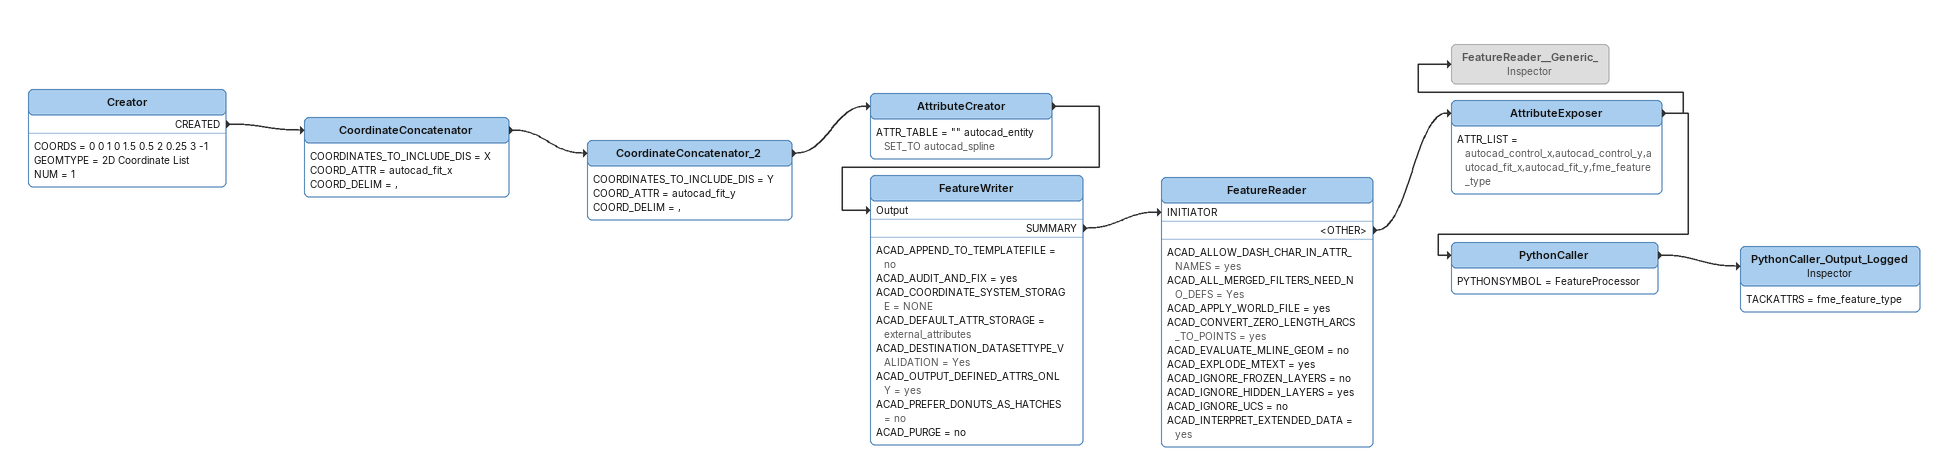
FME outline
Creator
    COORDS = 0 0 1 0 1.5 0.5 2 0.25 3 -1
    GEOMTYPE = 2D Coordinate List
    NUM = 1
    CREATED -> CoordinateConcatenator
CoordinateConcatenator
    COORDINATES_TO_INCLUDE_DIS = X
    COORD_ATTR = autocad_fit_x
    COORD_DELIM = ,
    -> CoordinateConcatenator_2
CoordinateConcatenator_2
    COORDINATES_TO_INCLUDE_DIS = Y
    COORD_ATTR = autocad_fit_y
    COORD_DELIM = ,
    -> AttributeCreator
AttributeCreator
    ATTR_TABLE = "" autocad_entity SET_TO autocad_spline
    -> FeatureWriter [Output]
FeatureWriter
    ACAD_APPEND_TO_TEMPLATEFILE = no
    ACAD_AUDIT_AND_FIX = yes
    ACAD_COORDINATE_SYSTEM_STORAGE = NONE
    ACAD_DEFAULT_ATTR_STORAGE = external_attributes
    ACAD_DESTINATION_DATASETTYPE_VALIDATION = Yes
    ACAD_OUTPUT_DEFINED_ATTRS_ONLY = yes
    ACAD_PREFER_DONUTS_AS_HATCHES = no
    ACAD_PURGE = no
    SUMMARY -> FeatureReader [INITIATOR]
FeatureReader
    ACAD_ALLOW_DASH_CHAR_IN_ATTR_NAMES = yes
    ACAD_ALL_MERGED_FILTERS_NEED_NO_DEFS = Yes
    ACAD_APPLY_WORLD_FILE = yes
    ACAD_CONVERT_ZERO_LENGTH_ARCS_TO_POINTS = yes
    ACAD_EVALUATE_MLINE_GEOM = no
    ACAD_EXPLODE_MTEXT = yes
    ACAD_IGNORE_FROZEN_LAYERS = no
    ACAD_IGNORE_HIDDEN_LAYERS = yes
    ACAD_IGNORE_UCS = no
    ACAD_INTERPRET_EXTENDED_DATA = yes
    <OTHER> -> AttributeExposer
AttributeExposer
    ATTR_LIST = autocad_control_x,autocad_control_y,autocad_fit_x,autocad_fit_y,fme_feature_type
    -> FeatureReader__Generic_
    -> PythonCaller
FeatureReader__Generic_: Inspector [off]
PythonCaller
    PYTHONSYMBOL = FeatureProcessor
    -> PythonCaller_Output_Logged
PythonCaller_Output_Logged: Inspector
    TACKATTRS = fme_feature_type
